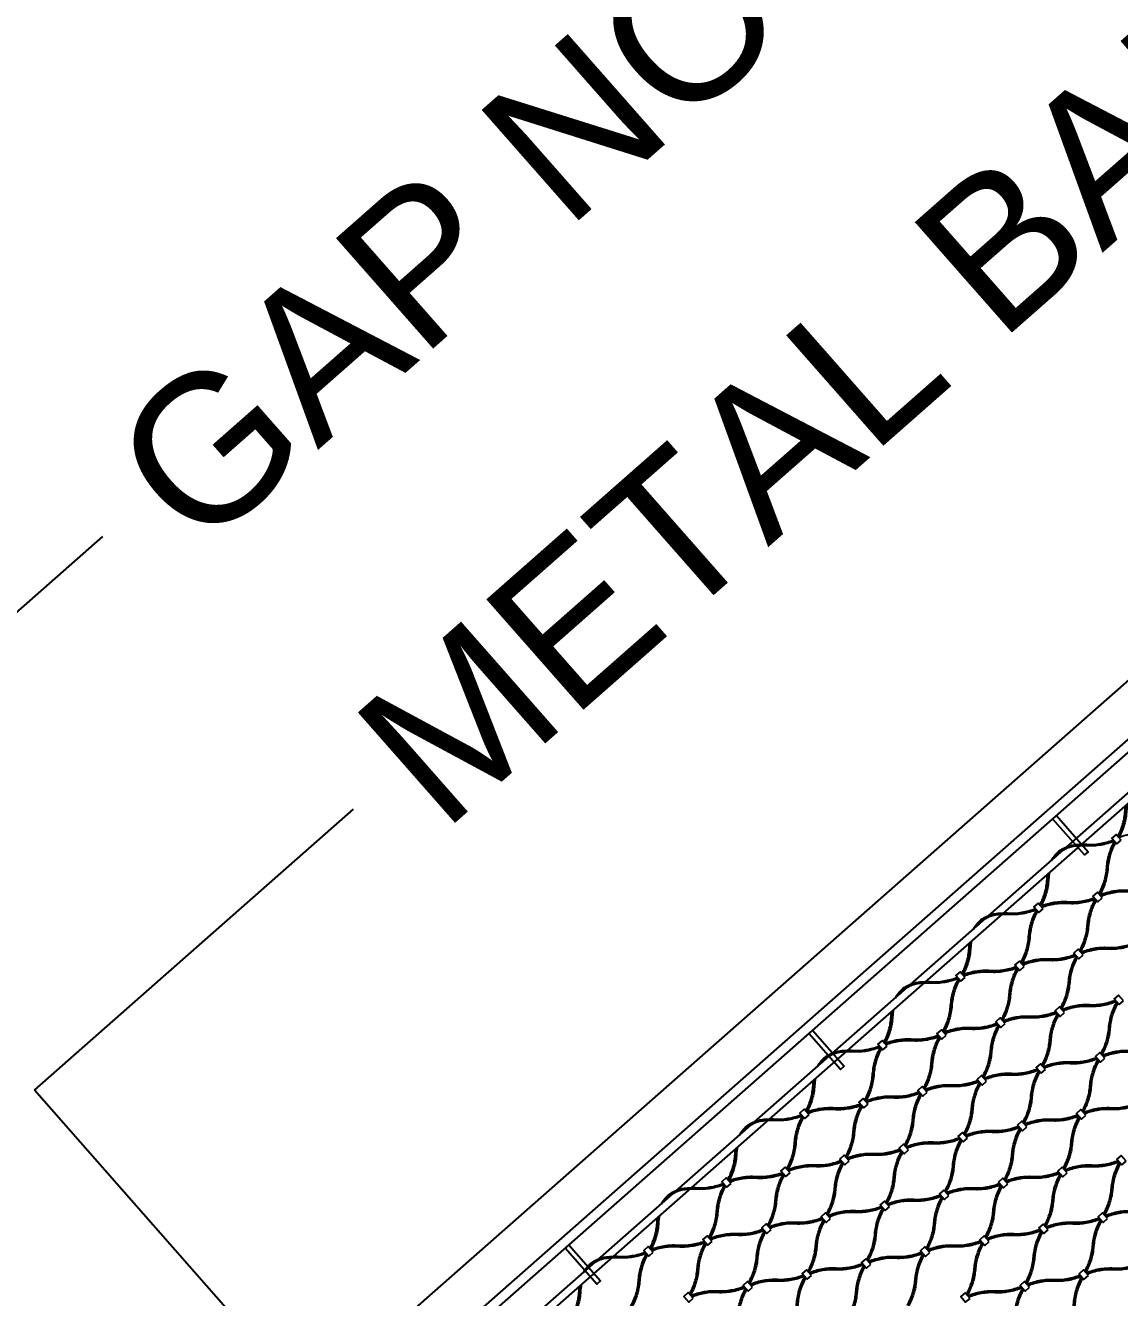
# Model space of a CAD drawing. Header units: millimetres. Extents: x 832728086 to 834530684, y 817551485 to 818349469.
# Drawn here: x 834420170 to 834421286, y 817819651 to 817820948 of the extents above; entities that cross this region are included whole.
import ezdxf

# ---------------------------------------------------------------- set-up
doc = ezdxf.new("R2010")
doc.units = ezdxf.units.MM
doc.header["$LTSCALE"] = 100
doc.layers.add('056-Railing-l', color=6, linetype='Continuous', lineweight=25)
doc.layers.add('DLN0401_', color=7, linetype='Continuous')
doc.layers.add('mesh- l', color=8, linetype='Continuous')
doc.styles.get("Standard").update_dxf_attribs({"font": 'swiss.ttf'})
doc.styles.add('Swis721tBT', font='swissl.ttf')
doc.dimstyles.new('INTDIM', dxfattribs={"dimtxt": 200, "dimasz": 125, "dimexe": 100, "dimexo": 150, "dimgap": 80, "dimtad": 1, "dimdec": 0, "dimzin": 9, "dimdsep": 46, "dimtxsty": 'Swis721tBT', "dimblk": 'OPEN30', "dimcen": -125, "dimclrd": 256, "dimclre": 256, "dimclrt": 2, "dimaunit": 1, "dimadec": 1, "dimazin": 0, "dimtfac": 0.444444, "dimtdec": 0, "dimtix": 1, "dimtmove": 2, "dimatfit": 3, "dimldrblk": 'OPEN30', "dimfxl": 0, "dimtolj": 1, "dimlwd": -1, "dimlwe": -1, "dimarcsym": 0})

# ---------------------------------------------------------------- blocks, each defined once
blk = doc.blocks.new('_Open30')
at = {"color": 0, "linetype": 'ByBlock', "lineweight": -2}
for p, q in [((-1, 0.268), (0, 0)), ((0, 0), (-1, -0.268)), ((0, 0), (-1, 0))]:
    blk.add_line(p, q, dxfattribs=at)

msp = doc.modelspace()

# ---------------------------------------------------------------- linework, layer by layer
at = {"layer": '056-Railing-l', "elevation": 0.0052}
msp.add_lwpolyline([(834421468.1417, 817820359.3514), (834420473.4859, 817819483.9798, -0.414213562), (834420466.4291, 817819484.43), (834420436.8041, 817819518.0919, -0.414213562), (834420437.2543, 817819525.1486), (834421431.9101, 817820400.5202)], format="xyb", dxfattribs=at)
msp.add_lwpolyline([(834421465.2885, 817820370.1616), (834420463.1258, 817819488.1834)], dxfattribs=at)
at = {"layer": '056-Railing-l'}
for points in [[(834420492.1342, 817819459.0009), (834421490.546, 817820337.6782)], [(834420497.4194, 817819452.9954), (834421495.8313, 817820331.6727)], [(834421221.401, 817820142.1059), (834421253.7593, 817820105.3383), (834421250.0059, 817820102.035), (834421217.6475, 817820138.8026)], [(834420972.7364, 817819923.2625), (834421005.0947, 817819886.4948), (834421001.3413, 817819883.1915), (834420968.9829, 817819919.9592)], [(834420724.0717, 817819704.419), (834420756.4301, 817819667.6513), (834420752.6766, 817819664.348), (834420720.3183, 817819701.1157)]]:
    msp.add_lwpolyline(points, dxfattribs=at)
at = {"layer": 'mesh- l'}
for points in [[(834421284.1146, 817820121.1719, 0.055995369), (834421289.264, 817820133.7234, 0.055053047), (834421291.5257, 817820147.1032, -0.010318275), (834421291.7303, 817820149.7188, -0.010355357), (834421292.0429, 817820152.3237)], [(834421293.8261, 817820153.8929, 0.014089534), (834421293.3347, 817820150.4491, 0.014021246), (834421293.0377, 817820146.9831, -0.05610981), (834421290.6474, 817820133.0216, -0.057083833), (834421285.1888, 817820119.9545)], [(834421285.1888, 817820119.9545, -0.057086019), (834421298.8384, 817820123.7261, -0.056113129), (834421312.9893, 817820124.3412, 0.055056297), (834421326.5469, 817820124.9018, 0.055997549), (834421339.6461, 817820128.4315)], [(834421216.5178, 817820096.5128, -0.058601394), (834421220.3248, 817820102.1607, -0.059171347), (834421225.3429, 817820106.765, -0.029308359), (834421228.2393, 817820108.6036, -0.028492276), (834421231.3287, 817820110.0961, -0.028853875), (834421234.6736, 817820111.262, -0.027496005), (834421238.1289, 817820112.0445, -0.028016095), (834421245.2885, 817820112.8477, -0.028019832), (834421252.4931, 817820112.8454, 0.055028876), (834421266.2549, 817820113.5837, 0.055015231), (834421279.5245, 817820117.3056)], [(834421280.5986, 817820116.0882, -0.056069312), (834421266.771, 817820112.1154, -0.056083437), (834421252.4063, 817820111.3145, 0.027493758), (834421245.5053, 817820111.324, 0.027490159), (834421238.6449, 817820110.5763, 0.043560812), (834421233.4501, 817820109.2465, 0.04700524), (834421228.5826, 817820107.0047, 0.046594238), (834421224.3608, 817820103.9992, 0.047341818), (834421220.7747, 817820100.2592)], [(834421280.6847, 817820115.9905, 0.056067215), (834421275.0041, 817820102.772, 0.056080129), (834421272.4026, 817820088.6219, -0.055025636), (834421269.9391, 817820075.0619, -0.055013139), (834421264.5775, 817820062.3656)], [(834421281.7573, 817820114.7717, 0.055013139), (834421276.3958, 817820102.0754, 0.055025636), (834421273.9322, 817820088.5154, -0.056080129), (834421271.3307, 817820074.3652, -0.056067215), (834421265.6501, 817820061.1468)], [(834421204.542, 817820051.142, 0.055995369), (834421209.6913, 817820063.6935, 0.055053047), (834421211.953, 817820077.0732, -0.010318275), (834421212.1576, 817820079.6888, -0.010355357), (834421212.4703, 817820082.2937)], [(834421214.2534, 817820083.863, 0.014089534), (834421213.762, 817820080.4192, 0.014021246), (834421213.465, 817820076.9532, -0.05610981), (834421211.0748, 817820062.9917, -0.057083833), (834421205.6161, 817820049.9245)], [(834421320.12, 817820070.3955, -0.055412123), (834421307.0887, 817820066.6369, -0.055094452), (834421293.5496, 817820065.8233, 0.0561917), (834421279.4181, 817820064.943, 0.056507809), (834421265.8407, 817820060.9302)], [(834421321.1868, 817820069.1833, -0.056433814), (834421307.6225, 817820065.1827, -0.056086327), (834421293.5067, 817820064.3064, 0.055201738), (834421279.9519, 817820063.489, 0.055489585), (834421266.9073, 817820059.7183)], [(834421205.6161, 817820049.9245, -0.057086019), (834421219.2657, 817820053.6962, -0.056113129), (834421233.4166, 817820054.3113, 0.055056297), (834421246.9742, 817820054.8719, 0.055997549), (834421260.0734, 817820058.4016)], [(834421206.6887, 817820048.7058, -0.055997549), (834421219.7879, 817820052.2355, -0.055056297), (834421233.3455, 817820052.7961, 0.056113129), (834421247.4964, 817820053.4112, 0.057086019), (834421261.146, 817820057.1828)], [(834421245.0514, 817820004.3296, 0.055412123), (834421250.4353, 817820016.7777, 0.055094452), (834421252.9626, 817820030.1037, -0.0561917), (834421255.6313, 817820044.0088, -0.056507809), (834421261.3366, 817820056.9662)], [(834421246.1183, 817820003.1174, 0.056433814), (834421251.8099, 817820016.0634, 0.056086327), (834421254.4726, 817820029.9535, -0.055201738), (834421257.0057, 817820043.2946, -0.055489585), (834421262.4032, 817820055.7543)], [(834421136.9451, 817820026.4829, -0.058601394), (834421140.7522, 817820032.1308, -0.059171347), (834421145.7702, 817820036.7351, -0.029308359), (834421148.6666, 817820038.5737, -0.028492276), (834421151.756, 817820040.0662, -0.028853875), (834421155.1009, 817820041.2321, -0.027496005), (834421158.5562, 817820042.0146, -0.028016095), (834421165.7159, 817820042.8178, -0.028019832), (834421172.9204, 817820042.8154, 0.055028876), (834421186.6822, 817820043.5537, 0.055015231), (834421199.9518, 817820047.2757)], [(834421201.0259, 817820046.0583, -0.056069312), (834421187.1983, 817820042.0855, -0.056083437), (834421172.8336, 817820041.2846, 0.027493758), (834421165.9326, 817820041.2941, 0.027490159), (834421159.0722, 817820040.5463, 0.043560812), (834421153.8774, 817820039.2166, 0.04700524), (834421149.0099, 817820036.9748, 0.046594238), (834421144.7882, 817820033.9693, 0.047341818), (834421141.202, 817820030.2293)], [(834421201.112, 817820045.9606, 0.056067215), (834421195.4315, 817820032.7421, 0.056080129), (834421192.8299, 817820018.592, -0.055025636), (834421190.3664, 817820005.032, -0.055013139), (834421185.0048, 817819992.3357)], [(834421202.1846, 817820044.7418, 0.055013139), (834421196.8231, 817820032.0455, 0.055025636), (834421194.3595, 817820018.4855, -0.056080129), (834421191.758, 817820004.3353, -0.056067215), (834421186.0775, 817819991.1169)], [(834421124.9693, 817819981.1121, 0.055995369), (834421130.1187, 817819993.6636, 0.055053047), (834421132.3803, 817820007.0433, -0.010318275), (834421132.585, 817820009.6589, -0.010355357), (834421132.8976, 817820012.2638)], [(834421134.6807, 817820013.8331, 0.014089534), (834421134.1894, 817820010.3893, 0.014021246), (834421133.8923, 817820006.9232, -0.05610981), (834421131.5021, 817819992.9618, -0.057083833), (834421126.0434, 817819979.8946)], [(834421246.349, 817820002.8551, -0.056433814), (834421259.9133, 817820006.8557, -0.056086327), (834421274.0292, 817820007.732, 0.055201738), (834421287.584, 817820008.5495, 0.055489585), (834421300.6285, 817820012.3202)], [(834421240.5473, 817820000.3656, -0.055412123), (834421227.516, 817819996.607, -0.055094452), (834421213.9769, 817819995.7933, 0.0561917), (834421199.8454, 817819994.9131, 0.056507809), (834421186.2681, 817819990.9003)], [(834421241.6141, 817819999.1534, -0.056433814), (834421228.0499, 817819995.1528, -0.056086327), (834421213.934, 817819994.2765, 0.055201738), (834421200.3792, 817819993.459, 0.055489585), (834421187.3347, 817819989.6883)], [(834421241.8449, 817819998.8912, 0.056433814), (834421236.1533, 817819985.9451, 0.056086327), (834421233.4906, 817819972.055, -0.055201738), (834421230.9575, 817819958.7139, -0.055489585), (834421225.5599, 817819946.2542)], [(834421247.4159, 817820001.6429, -0.055412123), (834421260.4472, 817820005.4016, -0.055094452), (834421273.9863, 817820006.2152, 0.0561917), (834421288.1178, 817820007.0955, 0.056507809), (834421301.6951, 817820011.1083)], [(834421126.0434, 817819979.8946, -0.057086019), (834421139.693, 817819983.6663, -0.056113129), (834421153.8439, 817819984.2813, 0.055056297), (834421167.4016, 817819984.842, 0.055997549), (834421180.5007, 817819988.3717)], [(834421127.1161, 817819978.6758, -0.055997549), (834421140.2152, 817819982.2055, -0.055056297), (834421153.7729, 817819982.7662, 0.056113129), (834421167.9237, 817819983.3812, 0.057086019), (834421181.5733, 817819987.1529)], [(834421165.4787, 817819934.2997, 0.055412123), (834421170.8627, 817819946.7478, 0.055094452), (834421173.3899, 817819960.0738, -0.0561917), (834421176.0586, 817819973.9789, -0.056507809), (834421181.764, 817819986.9363)], [(834421166.5456, 817819933.0874, 0.056433814), (834421172.2372, 817819946.0335, 0.056086327), (834421174.8999, 817819959.9236, -0.055201738), (834421177.433, 817819973.2647, -0.055489585), (834421182.8306, 817819985.7244)], [(834421242.9118, 817819997.679, 0.055412123), (834421237.5278, 817819985.2308, 0.055094452), (834421235.0006, 817819971.9049, -0.0561917), (834421232.3319, 817819957.9997, -0.056507809), (834421226.6265, 817819945.0423)], [(834421057.3724, 817819956.453, -0.058601394), (834421061.1795, 817819962.1009, -0.059171347), (834421066.1976, 817819966.7051, -0.029308359), (834421069.094, 817819968.5438, -0.028492276), (834421072.1834, 817819970.0363, -0.028853875), (834421075.5282, 817819971.2021, -0.027496005), (834421078.9835, 817819971.9847, -0.028016095), (834421086.1432, 817819972.7879, -0.028019832), (834421093.3478, 817819972.7855, 0.055028876), (834421107.1096, 817819973.5238, 0.055015231), (834421120.3791, 817819977.2458)], [(834421121.4532, 817819976.0284, -0.056069312), (834421107.6256, 817819972.0556, -0.056083437), (834421093.2609, 817819971.2547, 0.027493758), (834421086.3599, 817819971.2642, 0.027490159), (834421079.4995, 817819970.5164, 0.043560812), (834421074.3048, 817819969.1867, 0.04700524), (834421069.4373, 817819966.9449, 0.046594238), (834421065.2155, 817819963.9394, 0.047341818), (834421061.6293, 817819960.1994)], [(834421121.5393, 817819975.9307, 0.056067215), (834421115.8588, 817819962.7122, 0.056080129), (834421113.2573, 817819948.562, -0.055025636), (834421110.7937, 817819935.0021, -0.055013139), (834421105.4322, 817819922.3057)], [(834421122.6119, 817819974.7119, 0.055013139), (834421117.2504, 817819962.0156, 0.055025636), (834421114.7868, 817819948.4556, -0.056080129), (834421112.1853, 817819934.3054, -0.056067215), (834421106.5048, 817819921.0869)], [(834421281.6678, 817819953.6417, -0.055412123), (834421268.6365, 817819949.8831, -0.055094452), (834421255.0974, 817819949.0695, 0.0561917), (834421240.9659, 817819948.1892, 0.056507809), (834421227.3886, 817819944.1764)], [(834421282.7347, 817819952.4295, -0.056433814), (834421269.1704, 817819948.4289, -0.056086327), (834421255.0545, 817819947.5526, 0.055201738), (834421241.4997, 817819946.7352, 0.055489585), (834421228.4552, 817819942.9645)], [(834421282.9654, 817819952.1673, 0.056433814), (834421277.2738, 817819939.2212, 0.056086327), (834421274.6111, 817819925.3311, -0.055201738), (834421272.078, 817819911.99, -0.055489585), (834421266.6805, 817819899.5303)], [(834421284.0323, 817819950.9551, 0.055412123), (834421278.6484, 817819938.5069, 0.055094452), (834421276.1211, 817819925.181, -0.0561917), (834421273.4524, 817819911.2758, -0.056507809), (834421267.7471, 817819898.3184)], [(834421045.3966, 817819911.0822, 0.055995369), (834421050.546, 817819923.6336, 0.055053047), (834421052.8076, 817819937.0134, -0.010318275), (834421053.0123, 817819939.629, -0.010355357), (834421053.3249, 817819942.2339)], [(834421055.108, 817819943.8032, 0.014089534), (834421054.6167, 817819940.3593, 0.014021246), (834421054.3196, 817819936.8933, -0.05610981), (834421051.9294, 817819922.9319, -0.057083833), (834421046.4708, 817819909.8647)], [(834421166.7763, 817819932.8252, -0.056433814), (834421180.3406, 817819936.8258, -0.056086327), (834421194.4565, 817819937.7021, 0.055201738), (834421208.0113, 817819938.5196, 0.055489585), (834421221.0558, 817819942.2903)], [(834421167.8432, 817819931.613, -0.055412123), (834421180.8745, 817819935.3717, -0.055094452), (834421194.4136, 817819936.1853, 0.0561917), (834421208.5451, 817819937.0655, 0.056507809), (834421222.1224, 817819941.0783)], [(834421206.5993, 817819887.5758, 0.055412123), (834421211.9832, 817819900.0239, 0.055094452), (834421214.5105, 817819913.3499, -0.0561917), (834421217.1791, 817819927.255, -0.056507809), (834421222.8845, 817819940.2124)], [(834421207.6661, 817819886.3636, 0.056433814), (834421213.3577, 817819899.3096, 0.056086327), (834421216.0204, 817819913.1997, -0.055201738), (834421218.5535, 817819926.5408, -0.055489585), (834421223.9511, 817819939.0005)], [(834421160.9746, 817819930.3357, -0.055412123), (834421147.9433, 817819926.5771, -0.055094452), (834421134.4042, 817819925.7634, 0.0561917), (834421120.2727, 817819924.8832, 0.056507809), (834421106.6954, 817819920.8704)], [(834421162.0415, 817819929.1235, -0.056433814), (834421148.4772, 817819925.1229, -0.056086327), (834421134.3613, 817819924.2466, 0.055201738), (834421120.8065, 817819923.4291, 0.055489585), (834421107.762, 817819919.6584)], [(834421162.2722, 817819928.8613, 0.056433814), (834421156.5806, 817819915.9152, 0.056086327), (834421153.9179, 817819902.0251, -0.055201738), (834421151.3848, 817819888.684, -0.055489585), (834421145.9873, 817819876.2243)], [(834421163.3391, 817819927.649, 0.055412123), (834421157.9552, 817819915.2009, 0.055094452), (834421155.4279, 817819901.8749, -0.0561917), (834421152.7592, 817819887.9698, -0.056507809), (834421147.0539, 817819875.0124)], [(834421046.4708, 817819909.8647, -0.057086019), (834421060.1204, 817819913.6364, -0.056113129), (834421074.2713, 817819914.2514, 0.055056297), (834421087.8289, 817819914.8121, 0.055997549), (834421100.928, 817819918.3418)], [(834421047.5434, 817819908.6459, -0.055997549), (834421060.6425, 817819912.1756, -0.055056297), (834421074.2002, 817819912.7363, 0.056113129), (834421088.3511, 817819913.3513, 0.057086019), (834421102.0007, 817819917.123)], [(834421085.9061, 817819864.2698, 0.055412123), (834421091.29, 817819876.7179, 0.055094452), (834421093.8173, 817819890.0439, -0.0561917), (834421096.4859, 817819903.949, -0.056507809), (834421102.1913, 817819916.9064)], [(834421086.9729, 817819863.0575, 0.056433814), (834421092.6645, 817819876.0036, 0.056086327), (834421095.3272, 817819889.8937, -0.055201738), (834421097.8603, 817819903.2348, -0.055489585), (834421103.2579, 817819915.6945)], [(834420977.7998, 817819886.423, -0.058601394), (834420981.6068, 817819892.071, -0.059171347), (834420986.6249, 817819896.6752, -0.029308359), (834420989.5213, 817819898.5139, -0.028492276), (834420992.6107, 817819900.0064, -0.028853875), (834420995.9556, 817819901.1722, -0.027496005), (834420999.4108, 817819901.9547, -0.028016095), (834421006.5705, 817819902.758, -0.028019832), (834421013.7751, 817819902.7556, 0.055028876), (834421027.5369, 817819903.4939, 0.055015231), (834421040.8064, 817819907.2159)], [(834421041.8806, 817819905.9984, -0.056069312), (834421028.0529, 817819902.0257, -0.056083437), (834421013.6883, 817819901.2247, 0.027493758), (834421006.7873, 817819901.2342, 0.027490159), (834420999.9269, 817819900.4865, 0.043560812), (834420994.7321, 817819899.1568, 0.04700524), (834420989.8646, 817819896.915, 0.046594238), (834420985.6428, 817819893.9095, 0.047341818), (834420982.0567, 817819890.1694)], [(834421041.9666, 817819905.9008, 0.056067215), (834421036.2861, 817819892.6823, 0.056080129), (834421033.6846, 817819878.5321, -0.055025636), (834421031.221, 817819864.9721, -0.055013139), (834421025.8595, 817819852.2758)], [(834421043.0393, 817819904.682, 0.055013139), (834421037.6777, 817819891.9856, 0.055025636), (834421035.2142, 817819878.4257, -0.056080129), (834421032.6126, 817819864.2755, -0.056067215), (834421026.9321, 817819851.057)], [(834421207.8969, 817819886.1013, -0.056433814), (834421221.4612, 817819890.1019, -0.056086327), (834421235.577, 817819890.9782, 0.055201738), (834421249.1318, 817819891.7957, 0.055489585), (834421262.1763, 817819895.5664)], [(834421322.7883, 817819906.9179, -0.055412123), (834421309.757, 817819903.1592, -0.055094452), (834421296.2179, 817819902.3456, 0.0561917), (834421282.0864, 817819901.4653, 0.056507809), (834421268.5091, 817819897.4525)], [(834421323.8552, 817819905.7056, -0.056433814), (834421310.2909, 817819901.705, -0.056086327), (834421296.175, 817819900.8287, 0.055201738), (834421282.6202, 817819900.0113, 0.055489585), (834421269.5757, 817819896.2406)], [(834421202.0951, 817819883.6118, -0.055412123), (834421189.0638, 817819879.8532, -0.055094452), (834421175.5247, 817819879.0395, 0.0561917), (834421161.3932, 817819878.1593, 0.056507809), (834421147.8159, 817819874.1465)], [(834421203.162, 817819882.3996, -0.056433814), (834421189.5977, 817819878.399, -0.056086327), (834421175.4818, 817819877.5227, 0.055201738), (834421161.927, 817819876.7052, 0.055489585), (834421148.8825, 817819872.9345)], [(834421203.3928, 817819882.1374, 0.056433814), (834421197.7012, 817819869.1913, 0.056086327), (834421195.0384, 817819855.3012, -0.055201738), (834421192.5053, 817819841.9601, -0.055489585), (834421187.1078, 817819829.5004)], [(834421208.9637, 817819884.8891, -0.055412123), (834421221.995, 817819888.6478, -0.055094452), (834421235.5341, 817819889.4614, 0.0561917), (834421249.6656, 817819890.3417, 0.056507809), (834421263.2429, 817819894.3545)], [(834421247.7198, 817819840.8519, 0.055412123), (834421253.1037, 817819853.3, 0.055094452), (834421255.631, 817819866.626, -0.0561917), (834421258.2996, 817819880.5311, -0.056507809), (834421264.005, 817819893.4886)], [(834421248.7866, 817819839.6397, 0.056433814), (834421254.4782, 817819852.5857, 0.056086327), (834421257.141, 817819866.4758, -0.055201738), (834421259.6741, 817819879.8169, -0.055489585), (834421265.0716, 817819892.2766)], [(834420965.8239, 817819841.0522, 0.055995369), (834420970.9733, 817819853.6037, 0.055053047), (834420973.2349, 817819866.9835, -0.010318275), (834420973.4396, 817819869.5991, -0.010355357), (834420973.7522, 817819872.204)], [(834420975.5354, 817819873.7733, 0.014089534), (834420975.044, 817819870.3294, 0.014021246), (834420974.747, 817819866.8634, -0.05610981), (834420972.3567, 817819852.9019, -0.057083833), (834420966.8981, 817819839.8348)], [(834421087.2037, 817819862.7953, -0.056433814), (834421100.768, 817819866.7959, -0.056086327), (834421114.8838, 817819867.6722, 0.055201738), (834421128.4386, 817819868.4897, 0.055489585), (834421141.4831, 817819872.2604)], [(834421088.2705, 817819861.5831, -0.055412123), (834421101.3018, 817819865.3417, -0.055094452), (834421114.8409, 817819866.1554, 0.0561917), (834421128.9724, 817819867.0356, 0.056507809), (834421142.5497, 817819871.0484)], [(834421127.0266, 817819817.5459, 0.055412123), (834421132.4105, 817819829.994, 0.055094452), (834421134.9378, 817819843.32, -0.0561917), (834421137.6064, 817819857.2251, -0.056507809), (834421143.3118, 817819870.1825)], [(834421128.0934, 817819816.3336, 0.056433814), (834421133.785, 817819829.2797, 0.056086327), (834421136.4478, 817819843.1698, -0.055201738), (834421138.9809, 817819856.5109, -0.055489585), (834421144.3784, 817819868.9706)], [(834421204.4596, 817819880.9252, 0.055412123), (834421199.0757, 817819868.477, 0.055094452), (834421196.5484, 817819855.151, -0.0561917), (834421193.8798, 817819841.2459, -0.056507809), (834421188.1744, 817819828.2885)], [(834421081.4019, 817819860.3058, -0.055412123), (834421068.3706, 817819856.5471, -0.055094452), (834421054.8315, 817819855.7335, 0.0561917), (834421040.7, 817819854.8533, 0.056507809), (834421027.1227, 817819850.8405)], [(834421082.4688, 817819859.0936, -0.056433814), (834421068.9045, 817819855.093, -0.056086327), (834421054.7886, 817819854.2167, 0.055201738), (834421041.2338, 817819853.3992, 0.055489585), (834421028.1893, 817819849.6285)], [(834421082.6996, 817819858.8314, 0.056433814), (834421077.008, 817819845.8853, 0.056086327), (834421074.3452, 817819831.9952, -0.055201738), (834421071.8121, 817819818.6541, -0.055489585), (834421066.4146, 817819806.1944)], [(834421083.7664, 817819857.6191, 0.055412123), (834421078.3825, 817819845.171, 0.055094452), (834421075.8552, 817819831.845, -0.0561917), (834421073.1866, 817819817.9399, -0.056507809), (834421067.4812, 817819804.9825)], [(834420966.8981, 817819839.8348, -0.057086019), (834420980.5477, 817819843.6065, -0.056113129), (834420994.6986, 817819844.2215, 0.055056297), (834421008.2562, 817819844.7822, 0.055997549), (834421021.3554, 817819848.3119)], [(834420967.9707, 817819838.616, -0.055997549), (834420981.0699, 817819842.1457, -0.055056297), (834420994.6275, 817819842.7064, 0.056113129), (834421008.7784, 817819843.3214, 0.057086019), (834421022.428, 817819847.0931)], [(834421006.3334, 817819794.2398, 0.055412123), (834421011.7173, 817819806.688, 0.055094452), (834421014.2446, 817819820.0139, -0.0561917), (834421016.9132, 817819833.9191, -0.056507809), (834421022.6186, 817819846.8765)], [(834421007.4002, 817819793.0276, 0.056433814), (834421013.0918, 817819805.9737, 0.056086327), (834421015.7546, 817819819.8638, -0.055201738), (834421018.2877, 817819833.2049, -0.055489585), (834421023.6852, 817819845.6646)], [(834421249.0174, 817819839.3774, -0.056433814), (834421262.5817, 817819843.378, -0.056086327), (834421276.6975, 817819844.2543, 0.055201738), (834421290.2523, 817819845.0718, 0.055489585), (834421303.2969, 817819848.8425)], [(834421250.0842, 817819838.1652, -0.055412123), (834421263.1156, 817819841.9239, -0.055094452), (834421276.6546, 817819842.7375, 0.0561917), (834421290.7861, 817819843.6178, 0.056507809), (834421304.3635, 817819847.6306)], [(834420898.2271, 817819816.3931, -0.058601394), (834420902.0341, 817819822.0411, -0.059171347), (834420907.0522, 817819826.6453, -0.029308359), (834420909.9486, 817819828.4839, -0.028492276), (834420913.038, 817819829.9765, -0.028853875), (834420916.3829, 817819831.1423, -0.027496005), (834420919.8382, 817819831.9248, -0.028016095), (834420926.9978, 817819832.728, -0.028019832), (834420934.2024, 817819832.7257, 0.055028876), (834420947.9642, 817819833.464, 0.055015231), (834420961.2337, 817819837.186)], [(834420962.3079, 817819835.9685, -0.056069312), (834420948.4803, 817819831.9958, -0.056083437), (834420934.1156, 817819831.1948, 0.027493758), (834420927.2146, 817819831.2043, 0.027490159), (834420920.3542, 817819830.4566, 0.043560812), (834420915.1594, 817819829.1268, 0.04700524), (834420910.2919, 817819826.885, 0.046594238), (834420906.0701, 817819823.8796, 0.047341818), (834420902.484, 817819820.1395)], [(834420962.394, 817819835.8708, 0.056067215), (834420956.7134, 817819822.6524, 0.056080129), (834420954.1119, 817819808.5022, -0.055025636), (834420951.6484, 817819794.9422, -0.055013139), (834420946.2868, 817819782.2459)], [(834420963.4666, 817819834.652, 0.055013139), (834420958.105, 817819821.9557, 0.055025636), (834420955.6415, 817819808.3958, -0.056080129), (834420953.04, 817819794.2456, -0.056067215), (834420947.3594, 817819781.0271)], [(834421243.2157, 817819836.8879, -0.055412123), (834421230.1843, 817819833.1293, -0.055094452), (834421216.6453, 817819832.3157, 0.0561917), (834421202.5137, 817819831.4354, 0.056507809), (834421188.9364, 817819827.4226)], [(834421244.2825, 817819835.6757, -0.056433814), (834421230.7182, 817819831.6751, -0.056086327), (834421216.6024, 817819830.7988, 0.055201738), (834421203.0475, 817819829.9813, 0.055489585), (834421190.003, 817819826.2107)], [(834421244.5133, 817819835.4135, 0.056433814), (834421238.8217, 817819822.4674, 0.056086327), (834421236.1589, 817819808.5773, -0.055201738), (834421233.6258, 817819795.2362, -0.055489585), (834421228.2283, 817819782.7765)], [(834421245.5801, 817819834.2013, 0.055412123), (834421240.1962, 817819821.7531, 0.055094452), (834421237.6689, 817819808.4272, -0.0561917), (834421235.0003, 817819794.522, -0.056507809), (834421229.2949, 817819781.5646)], [(834421128.3242, 817819816.0714, -0.056433814), (834421141.8885, 817819820.072, -0.056086327), (834421156.0043, 817819820.9483, 0.055201738), (834421169.5592, 817819821.7658, 0.055489585), (834421182.6037, 817819825.5365)], [(834421129.391, 817819814.8592, -0.055412123), (834421142.4224, 817819818.6179, -0.055094452), (834421155.9614, 817819819.4315, 0.0561917), (834421170.093, 817819820.3117, 0.056507809), (834421183.6703, 817819824.3245)], [(834421168.1471, 817819770.822, 0.055412123), (834421173.531, 817819783.2701, 0.055094452), (834421176.0583, 817819796.5961, -0.0561917), (834421178.7269, 817819810.5012, -0.056507809), (834421184.4323, 817819823.4586)], [(834421169.2139, 817819769.6098, 0.056433814), (834421174.9055, 817819782.5558, 0.056086327), (834421177.5683, 817819796.4459, -0.055201738), (834421180.1014, 817819809.787, -0.055489585), (834421185.4989, 817819822.2467)], [(834421122.5225, 817819813.5819, -0.055412123), (834421109.4911, 817819809.8232, -0.055094452), (834421095.9521, 817819809.0096, 0.0561917), (834421081.8205, 817819808.1294, 0.056507809), (834421068.2432, 817819804.1166)], [(834421123.5893, 817819812.3697, -0.056433814), (834421110.025, 817819808.3691, -0.056086327), (834421095.9092, 817819807.4928, 0.055201738), (834421082.3543, 817819806.6753, 0.055489585), (834421069.3098, 817819802.9046)], [(834421123.8201, 817819812.1075, 0.056433814), (834421118.1285, 817819799.1614, 0.056086327), (834421115.4657, 817819785.2713, -0.055201738), (834421112.9326, 817819771.9302, -0.055489585), (834421107.5351, 817819759.4705)], [(834421124.8869, 817819810.8952, 0.055412123), (834421119.503, 817819798.4471, 0.055094452), (834421116.9757, 817819785.1211, -0.0561917), (834421114.3071, 817819771.216, -0.056507809), (834421108.6017, 817819758.2586)], [(834420886.2513, 817819771.0223, 0.055995369), (834420891.4006, 817819783.5738, 0.055053047), (834420893.6623, 817819796.9536, -0.010318275), (834420893.8669, 817819799.5692, -0.010355357), (834420894.1796, 817819802.1741)], [(834420895.9627, 817819803.7434, 0.014089534), (834420895.4713, 817819800.2995, 0.014021246), (834420895.1743, 817819796.8335, -0.05610981), (834420892.7841, 817819782.872, -0.057083833), (834420887.3254, 817819769.8049)], [(834421007.631, 817819792.7654, -0.056433814), (834421021.1953, 817819796.766, -0.056086327), (834421035.3111, 817819797.6423, 0.055201738), (834421048.866, 817819798.4598, 0.055489585), (834421061.9105, 817819802.2304)], [(834421008.6978, 817819791.5532, -0.055412123), (834421021.7292, 817819795.3118, -0.055094452), (834421035.2682, 817819796.1255, 0.0561917), (834421049.3998, 817819797.0057, 0.056507809), (834421062.9771, 817819801.0185)], [(834421047.4539, 817819747.5159, 0.055412123), (834421052.8378, 817819759.9641, 0.055094452), (834421055.3651, 817819773.2901, -0.0561917), (834421058.0337, 817819787.1952, -0.056507809), (834421063.7391, 817819800.1526)], [(834421048.5207, 817819746.3037, 0.056433814), (834421054.2123, 817819759.2498, 0.056086327), (834421056.8751, 817819773.1399, -0.055201738), (834421059.4082, 817819786.481, -0.055489585), (834421064.8057, 817819798.9407)], [(834420887.3254, 817819769.8049, -0.057086019), (834420900.975, 817819773.5765, -0.056113129), (834420915.1259, 817819774.1916, 0.055056297), (834420928.6835, 817819774.7522, 0.055997549), (834420941.7827, 817819778.2819)], [(834421001.8293, 817819790.2759, -0.055412123), (834420988.7979, 817819786.5172, -0.055094452), (834420975.2589, 817819785.7036, 0.0561917), (834420961.1274, 817819784.8233, 0.056507809), (834420947.55, 817819780.8105)], [(834421002.8961, 817819789.0637, -0.056433814), (834420989.3318, 817819785.0631, -0.056086327), (834420975.216, 817819784.1868, 0.055201738), (834420961.6612, 817819783.3693, 0.055489585), (834420948.6166, 817819779.5986)], [(834421003.1269, 817819788.8014, 0.056433814), (834420997.4353, 817819775.8554, 0.056086327), (834420994.7725, 817819761.9653, -0.055201738), (834420992.2394, 817819748.6242, -0.055489585), (834420986.8419, 817819736.1645)], [(834421004.1937, 817819787.5892, 0.055412123), (834420998.8098, 817819775.1411, 0.055094452), (834420996.2825, 817819761.8151, -0.0561917), (834420993.6139, 817819747.91, -0.056507809), (834420987.9085, 817819734.9525)], [(834421169.4447, 817819769.3475, -0.056433814), (834421183.009, 817819773.3481, -0.056086327), (834421197.1249, 817819774.2244, 0.055201738), (834421210.6797, 817819775.0419, 0.055489585), (834421223.7242, 817819778.8126)], [(834421284.3362, 817819790.164, -0.055412123), (834421271.3049, 817819786.4054, -0.055094452), (834421257.7658, 817819785.5918, 0.0561917), (834421243.6343, 817819784.7115, 0.056507809), (834421230.057, 817819780.6987)], [(834421285.403, 817819788.9518, -0.056433814), (834421271.8387, 817819784.9512, -0.056086327), (834421257.7229, 817819784.0749, 0.055201738), (834421244.1681, 817819783.2575, 0.055489585), (834421231.1236, 817819779.4868)], [(834421285.6338, 817819788.6896, 0.056433814), (834421279.9422, 817819775.7436, 0.056086327), (834421277.2795, 817819761.8534, -0.055201738), (834421274.7464, 817819748.5124, -0.055489585), (834421269.3488, 817819736.0527)], [(834421286.7006, 817819787.4774, 0.055412123), (834421281.3167, 817819775.0292, 0.055094452), (834421278.7894, 817819761.7033, -0.0561917), (834421276.1208, 817819747.7981, -0.056507809), (834421270.4154, 817819734.8407)], [(834420818.6544, 817819746.3632, -0.058601394), (834420822.4615, 817819752.0111, -0.059171347), (834420827.4795, 817819756.6154, -0.029308359), (834420830.3759, 817819758.454, -0.028492276), (834420833.4653, 817819759.9465, -0.028853875), (834420836.8102, 817819761.1124, -0.027496005), (834420840.2655, 817819761.8949, -0.028016095), (834420847.4252, 817819762.6981, -0.028019832), (834420854.6297, 817819762.6958, 0.055028876), (834420868.3915, 817819763.4341, 0.055015231), (834420881.6611, 817819767.1561)], [(834420882.7352, 817819765.9386, -0.056069312), (834420868.9076, 817819761.9658, -0.056083437), (834420854.5429, 817819761.1649, 0.027493758), (834420847.6419, 817819761.1744, 0.027490159), (834420840.7815, 817819760.4267, 0.043560812), (834420835.5867, 817819759.0969, 0.04700524), (834420830.7192, 817819756.8551, 0.046594238), (834420826.4975, 817819753.8497, 0.047341818), (834420822.9113, 817819750.1096)], [(834420882.8213, 817819765.8409, 0.056067215), (834420877.1408, 817819752.6225, 0.056080129), (834420874.5392, 817819738.4723, -0.055025636), (834420872.0757, 817819724.9123, -0.055013139), (834420866.7141, 817819712.216)], [(834420888.398, 817819768.5861, -0.055997549), (834420901.4972, 817819772.1158, -0.055056297), (834420915.0548, 817819772.6764, 0.056113129), (834420929.2057, 817819773.2915, 0.057086019), (834420942.8553, 817819777.0632)], [(834420926.7607, 817819724.2099, 0.055412123), (834420932.1446, 817819736.6581, 0.055094452), (834420934.6719, 817819749.984, -0.0561917), (834420937.3405, 817819763.8892, -0.056507809), (834420943.0459, 817819776.8466)], [(834420927.8275, 817819722.9977, 0.056433814), (834420933.5191, 817819735.9437, 0.056086327), (834420936.1819, 817819749.8339, -0.055201738), (834420938.715, 817819763.1749, -0.055489585), (834420944.1125, 817819775.6346)], [(834421163.643, 817819766.858, -0.055412123), (834421150.6117, 817819763.0994, -0.055094452), (834421137.0726, 817819762.2857, 0.0561917), (834421122.9411, 817819761.4055, 0.056507809), (834421109.3638, 817819757.3927)], [(834421164.7098, 817819765.6458, -0.056433814), (834421151.1455, 817819761.6452, -0.056086327), (834421137.0297, 817819760.7689, 0.055201738), (834421123.4749, 817819759.9514, 0.055489585), (834421110.4304, 817819756.1807)], [(834421164.9406, 817819765.3836, 0.056433814), (834421159.249, 817819752.4375, 0.056086327), (834421156.5863, 817819738.5474, -0.055201738), (834421154.0532, 817819725.2063, -0.055489585), (834421148.6556, 817819712.7466)], [(834421170.5116, 817819768.1353, -0.055412123), (834421183.5429, 817819771.894, -0.055094452), (834421197.082, 817819772.7076, 0.0561917), (834421211.2135, 817819773.5878, 0.056507809), (834421224.7908, 817819777.6006)], [(834421209.2676, 817819724.0981, 0.055412123), (834421214.6515, 817819736.5462, 0.055094452), (834421217.1788, 817819749.8722, -0.0561917), (834421219.8475, 817819763.7773, -0.056507809), (834421225.5528, 817819776.7347)], [(834421210.3345, 817819722.8859, 0.056433814), (834421216.0261, 817819735.8319, 0.056086327), (834421218.6888, 817819749.722, -0.055201738), (834421221.2219, 817819763.0631, -0.055489585), (834421226.6194, 817819775.5228)], [(834420883.8939, 817819764.6221, 0.055013139), (834420878.5324, 817819751.9258, 0.055025636), (834420876.0688, 817819738.3658, -0.056080129), (834420873.4673, 817819724.2157, -0.056067215), (834420867.7868, 817819710.9972)], [(834421048.7515, 817819746.0415, -0.056433814), (834421062.3158, 817819750.0421, -0.056086327), (834421076.4317, 817819750.9184, 0.055201738), (834421089.9865, 817819751.7359, 0.055489585), (834421103.031, 817819755.5066)], [(834421049.8184, 817819744.8293, -0.055412123), (834421062.8497, 817819748.5879, -0.055094452), (834421076.3888, 817819749.4016, 0.0561917), (834421090.5203, 817819750.2818, 0.056507809), (834421104.0976, 817819754.2946)], [(834421088.5744, 817819700.7921, 0.055412123), (834421093.9583, 817819713.2402, 0.055094452), (834421096.4856, 817819726.5662, -0.0561917), (834421099.1543, 817819740.4713, -0.056507809), (834421104.8596, 817819753.4287)], [(834421089.6413, 817819699.5798, 0.056433814), (834421095.3329, 817819712.5259, 0.056086327), (834421097.9956, 817819726.416, -0.055201738), (834421100.5287, 817819739.7571, -0.055489585), (834421105.9262, 817819752.2168)], [(834421166.0074, 817819764.1714, 0.055412123), (834421160.6235, 817819751.7232, 0.055094452), (834421158.0962, 817819738.3972, -0.0561917), (834421155.4276, 817819724.4921, -0.056507809), (834421149.7222, 817819711.5347)], [(834421042.9498, 817819743.552, -0.055412123), (834421029.9185, 817819739.7933, -0.055094452), (834421016.3794, 817819738.9797, 0.0561917), (834421002.2479, 817819738.0994, 0.056507809), (834420988.6706, 817819734.0867)], [(834421044.0166, 817819742.3398, -0.056433814), (834421030.4523, 817819738.3392, -0.056086327), (834421016.3365, 817819737.4629, 0.055201738), (834421002.7817, 817819736.6454, 0.055489585), (834420989.7372, 817819732.8747)], [(834421044.2474, 817819742.0775, 0.056433814), (834421038.5558, 817819729.1315, 0.056086327), (834421035.8931, 817819715.2414, -0.055201738), (834421033.36, 817819701.9003, -0.055489585), (834421027.9624, 817819689.4406)], [(834421045.3143, 817819740.8653, 0.055412123), (834421039.9303, 817819728.4172, 0.055094452), (834421037.403, 817819715.0912, -0.0561917), (834421034.7344, 817819701.1861, -0.056507809), (834421029.029, 817819688.2287)], [(834421325.4567, 817819743.4402, -0.055412123), (834421312.4254, 817819739.6815, -0.055094452), (834421298.8863, 817819738.8679, 0.0561917), (834421284.7548, 817819737.9876, 0.056507809), (834421271.1775, 817819733.9748)], [(834421326.5235, 817819742.2279, -0.056433814), (834421312.9593, 817819738.2274, -0.056086327), (834421298.8434, 817819737.3511, 0.055201738), (834421285.2886, 817819736.5336, 0.055489585), (834421272.2441, 817819732.7629)], [(834420806.6786, 817819700.9924, 0.055995369), (834420811.828, 817819713.5439, 0.055053047), (834420814.0896, 817819726.9237, -0.010318275), (834420814.2943, 817819729.5393, -0.010355357), (834420814.6069, 817819732.1442)], [(834420816.39, 817819733.7134, 0.014089534), (834420815.8987, 817819730.2696, 0.014021246), (834420815.6016, 817819726.8036, -0.05610981), (834420813.2114, 817819712.8421, -0.057083833), (834420807.7527, 817819699.775)], [(834420928.0583, 817819722.7355, -0.056433814), (834420941.6226, 817819726.7361, -0.056086327), (834420955.7385, 817819727.6124, 0.055201738), (834420969.2933, 817819728.4298, 0.055489585), (834420982.3378, 817819732.2005)], [(834420929.1252, 817819721.5233, -0.055412123), (834420942.1565, 817819725.2819, -0.055094452), (834420955.6956, 817819726.0955, 0.0561917), (834420969.8271, 817819726.9758, 0.056507809), (834420983.4044, 817819730.9886)], [(834420967.8812, 817819677.486, 0.055412123), (834420973.2651, 817819689.9342, 0.055094452), (834420975.7924, 817819703.2601, -0.0561917), (834420978.4611, 817819717.1653, -0.056507809), (834420984.1664, 817819730.1227)], [(834420968.9481, 817819676.2738, 0.056433814), (834420974.6397, 817819689.2199, 0.056086327), (834420977.3024, 817819703.11, -0.055201738), (834420979.8355, 817819716.4511, -0.055489585), (834420985.233, 817819728.9108)], [(834421210.5652, 817819722.6236, -0.056433814), (834421224.1295, 817819726.6242, -0.056086327), (834421238.2454, 817819727.5005, 0.055201738), (834421251.8002, 817819728.318, 0.055489585), (834421264.8447, 817819732.0887)], [(834421211.6321, 817819721.4114, -0.055412123), (834421224.6634, 817819725.1701, -0.055094452), (834421238.2025, 817819725.9837, 0.0561917), (834421252.334, 817819726.864, 0.056507809), (834421265.9113, 817819730.8768)], [(834421250.3881, 817819677.3742, 0.055412123), (834421255.7721, 817819689.8223, 0.055094452), (834421258.2993, 817819703.1483, -0.0561917), (834421260.968, 817819717.0534, -0.056507809), (834421266.6734, 817819730.0109)], [(834421251.455, 817819676.162, 0.056433814), (834421257.1466, 817819689.108, 0.056086327), (834421259.8093, 817819702.9981, -0.055201738), (834421262.3424, 817819716.3392, -0.055489585), (834421267.74, 817819728.7989)], [(834420922.2566, 817819720.246, -0.055412123), (834420909.2253, 817819716.4873, -0.055094452), (834420895.6862, 817819715.6737, 0.0561917), (834420881.5547, 817819714.7934, 0.056507809), (834420867.9774, 817819710.7806)], [(834420923.3234, 817819719.0337, -0.056433814), (834420909.7591, 817819715.0332, -0.056086327), (834420895.6433, 817819714.1569, 0.055201738), (834420882.0885, 817819713.3394, 0.055489585), (834420869.044, 817819709.5687)], [(834420923.5542, 817819718.7715, 0.056433814), (834420917.8626, 817819705.8255, 0.056086327), (834420915.1999, 817819691.9353, -0.055201738), (834420912.6668, 817819678.5943, -0.055489585), (834420907.2692, 817819666.1346)], [(834420924.6211, 817819717.5593, 0.055412123), (834420919.2371, 817819705.1112, 0.055094452), (834420916.7099, 817819691.7852, -0.0561917), (834420914.0412, 817819677.88, -0.056507809), (834420908.3358, 817819664.9226)], [(834421204.7635, 817819720.1341, -0.055412123), (834421191.7322, 817819716.3755, -0.055094452), (834421178.1931, 817819715.5618, 0.0561917), (834421164.0616, 817819714.6816, 0.056507809), (834421150.4843, 817819710.6688)], [(834421205.8303, 817819718.9219, -0.056433814), (834421192.2661, 817819714.9213, -0.056086327), (834421178.1502, 817819714.045, 0.055201738), (834421164.5954, 817819713.2275, 0.055489585), (834421151.5509, 817819709.4569)], [(834421206.0611, 817819718.6597, 0.056433814), (834421200.3695, 817819705.7136, 0.056086327), (834421197.7068, 817819691.8235, -0.055201738), (834421195.1737, 817819678.4824, -0.055489585), (834421189.7761, 817819666.0227)], [(834421207.128, 817819717.4475, 0.055412123), (834421201.744, 817819704.9993, 0.055094452), (834421199.2168, 817819691.6734, -0.0561917), (834421196.5481, 817819677.7682, -0.056507809), (834421190.8427, 817819664.8108)], [(834420807.7527, 817819699.775, -0.057086019), (834420821.4023, 817819703.5466, -0.056113129), (834420835.5532, 817819704.1617, 0.055056297), (834420849.1109, 817819704.7223, 0.055997549), (834420862.21, 817819708.252)], [(834420808.8254, 817819698.5562, -0.055997549), (834420821.9245, 817819702.0859, -0.055056297), (834420835.4821, 817819702.6465, 0.056113129), (834420849.633, 817819703.2616, 0.057086019), (834420863.2826, 817819707.0332)], [(834420847.188, 817819654.18, 0.055412123), (834420852.5719, 817819666.6281, 0.055094452), (834420855.0992, 817819679.9541, -0.0561917), (834420857.7679, 817819693.8592, -0.056507809), (834420863.4732, 817819706.8167)], [(834420848.2549, 817819652.9678, 0.056433814), (834420853.9465, 817819665.9138, 0.056086327), (834420856.6092, 817819679.8039, -0.055201738), (834420859.1423, 817819693.145, -0.055489585), (834420864.5398, 817819705.6047)], [(834421089.872, 817819699.3176, -0.056433814), (834421103.4363, 817819703.3182, -0.056086327), (834421117.5522, 817819704.1945, 0.055201738), (834421131.107, 817819705.012, 0.055489585), (834421144.1515, 817819708.7827)], [(834421090.9389, 817819698.1054, -0.055412123), (834421103.9702, 817819701.8641, -0.055094452), (834421117.5093, 817819702.6777, 0.0561917), (834421131.6408, 817819703.5579, 0.056507809), (834421145.2181, 817819707.5707)], [(834421129.6949, 817819654.0682, 0.055412123), (834421135.0789, 817819666.5163, 0.055094452), (834421137.6061, 817819679.8423, -0.0561917), (834421140.2748, 817819693.7474, -0.056507809), (834421145.9802, 817819706.7048)], [(834421130.7618, 817819652.8559, 0.056433814), (834421136.4534, 817819665.802, 0.056086327), (834421139.1161, 817819679.6921, -0.055201738), (834421141.6492, 817819693.0332, -0.055489585), (834421147.0468, 817819705.4929)], [(834420739.0817, 817819676.3333, -0.058601394), (834420742.8888, 817819681.9812, -0.059171347), (834420747.9069, 817819686.5855, -0.029308359), (834420750.8033, 817819688.4241, -0.028492276), (834420753.8926, 817819689.9166, -0.028853875), (834420757.2375, 817819691.0825, -0.027496005), (834420760.6928, 817819691.865, -0.028016095), (834420767.8525, 817819692.6682, -0.028019832), (834420775.057, 817819692.6659, 0.055028876), (834420788.8189, 817819693.4042, 0.055015231), (834420802.0884, 817819697.1261)], [(834420803.1625, 817819695.9087, -0.056069312), (834420789.3349, 817819691.9359, -0.056083437), (834420774.9702, 817819691.135, 0.027493758), (834420768.0692, 817819691.1445, 0.027490159), (834420761.2088, 817819690.3968, 0.043560812), (834420756.014, 817819689.067, 0.04700524), (834420751.1465, 817819686.8252, 0.046594238), (834420746.9248, 817819683.8197, 0.047341818), (834420743.3386, 817819680.0797)], [(834420803.2486, 817819695.811, 0.056067215), (834420797.5681, 817819682.5925, 0.056080129), (834420794.9666, 817819668.4424, -0.055025636), (834420792.503, 817819654.8824, -0.055013139), (834420787.1415, 817819642.1861)], [(834420804.3212, 817819694.5922, 0.055013139), (834420798.9597, 817819681.8959, 0.055025636), (834420796.4961, 817819668.3359, -0.056080129), (834420793.8946, 817819654.1858, -0.056067215), (834420788.2141, 817819640.9673)], [(834421084.0703, 817819696.8281, -0.055412123), (834421071.039, 817819693.0694, -0.055094452), (834421057.4999, 817819692.2558, 0.0561917), (834421043.3684, 817819691.3756, 0.056507809), (834421029.7911, 817819687.3628)], [(834421085.1372, 817819695.6159, -0.056433814), (834421071.5729, 817819691.6153, -0.056086327), (834421057.457, 817819690.739, 0.055201738), (834421043.9022, 817819689.9215, 0.055489585), (834421030.8577, 817819686.1508)], [(834421085.3679, 817819695.3537, 0.056433814), (834421079.6763, 817819682.4076, 0.056086327), (834421077.0136, 817819668.5175, -0.055201738), (834421074.4805, 817819655.1764, -0.055489585), (834421069.0829, 817819642.7167)], [(834421086.4348, 817819694.1414, 0.055412123), (834421081.0508, 817819681.6933, 0.055094452), (834421078.5236, 817819668.3673, -0.0561917), (834421075.8549, 817819654.4622, -0.056507809), (834421070.1495, 817819641.5048)], [(834420969.1788, 817819676.0116, -0.056433814), (834420982.7431, 817819680.0122, -0.056086327), (834420996.859, 817819680.8885, 0.055201738), (834421010.4138, 817819681.706, 0.055489585), (834421023.4583, 817819685.4766)], [(834420970.2457, 817819674.7994, -0.055412123), (834420983.277, 817819678.558, -0.055094452), (834420996.8161, 817819679.3716, 0.0561917), (834421010.9476, 817819680.2519, 0.056507809), (834421024.5249, 817819684.2647)], [(834421009.0017, 817819630.7621, 0.055412123), (834421014.3857, 817819643.2103, 0.055094452), (834421016.9129, 817819656.5363, -0.0561917), (834421019.5816, 817819670.4414, -0.056507809), (834421025.287, 817819683.3988)], [(834421010.0686, 817819629.5499, 0.056433814), (834421015.7602, 817819642.496, 0.056086327), (834421018.4229, 817819656.3861, -0.055201738), (834421020.956, 817819669.7272, -0.055489585), (834421026.3536, 817819682.1869)], [(834421251.6858, 817819675.8998, -0.056433814), (834421265.25, 817819679.9003, -0.056086327), (834421279.3659, 817819680.7766, 0.055201738), (834421292.9207, 817819681.5941, 0.055489585), (834421305.9652, 817819685.3648)], [(834421252.7526, 817819674.6875, -0.055412123), (834421265.7839, 817819678.4462, -0.055094452), (834421279.323, 817819679.2598, 0.0561917), (834421293.4545, 817819680.1401, 0.056507809), (834421307.0318, 817819684.1529)], [(834420727.1059, 817819630.9625, 0.055995369), (834420732.2553, 817819643.514, 0.055053047), (834420734.5169, 817819656.8937, -0.010318275), (834420734.7216, 817819659.5093, -0.010355357), (834420735.0342, 817819662.1142)], [(834420736.8173, 817819663.6835, 0.014089534), (834420736.326, 817819660.2397, 0.014021246), (834420736.0289, 817819656.7737, -0.05610981), (834420733.6387, 817819642.8122, -0.057083833), (834420728.18, 817819629.745)], [(834420848.4856, 817819652.7056, -0.056433814), (834420862.0499, 817819656.7061, -0.056086327), (834420876.1658, 817819657.5824, 0.055201738), (834420889.7206, 817819658.3999, 0.055489585), (834420902.7651, 817819662.1706)], [(834420963.3771, 817819673.5221, -0.055412123), (834420950.3458, 817819669.7634, -0.055094452), (834420936.8067, 817819668.9498, 0.0561917), (834420922.6752, 817819668.0695, 0.056507809), (834420909.0979, 817819664.0567)], [(834420964.444, 817819672.3098, -0.056433814), (834420950.8797, 817819668.3093, -0.056086327), (834420936.7638, 817819667.433, 0.055201738), (834420923.209, 817819666.6155, 0.055489585), (834420910.1645, 817819662.8448)], [(834420964.6747, 817819672.0476, 0.056433814), (834420958.9831, 817819659.1016, 0.056086327), (834420956.3204, 817819645.2115, -0.055201738), (834420953.7873, 817819631.8704, -0.055489585), (834420948.3898, 817819619.4107)], [(834420965.7416, 817819670.8354, 0.055412123), (834420960.3576, 817819658.3873, 0.055094452), (834420957.8304, 817819645.0613, -0.0561917), (834420955.1617, 817819631.1562, -0.056507809), (834420949.4563, 817819618.1987)], [(834421130.9926, 817819652.5937, -0.056433814), (834421144.5568, 817819656.5943, -0.056086327), (834421158.6727, 817819657.4706, 0.055201738), (834421172.2275, 817819658.2881, 0.055489585), (834421185.272, 817819662.0588)], [(834421245.884, 817819673.4102, -0.055412123), (834421232.8527, 817819669.6516, -0.055094452), (834421219.3136, 817819668.838, 0.0561917), (834421205.1821, 817819667.9577, 0.056507809), (834421191.6048, 817819663.9449)], [(834421246.9509, 817819672.198, -0.056433814), (834421233.3866, 817819668.1974, -0.056086327), (834421219.2707, 817819667.3211, 0.055201738), (834421205.7159, 817819666.5037, 0.055489585), (834421192.6714, 817819662.733)], [(834421247.1816, 817819671.9358, 0.056433814), (834421241.49, 817819658.9898, 0.056086327), (834421238.8273, 817819645.0996, -0.055201738), (834421236.2942, 817819631.7586, -0.055489585), (834421230.8967, 817819619.2989)], [(834421248.2485, 817819670.7236, 0.055412123), (834421242.8646, 817819658.2754, 0.055094452), (834421240.3373, 817819644.9495, -0.0561917), (834421237.6686, 817819631.0443, -0.056507809), (834421231.9633, 817819618.0869)], [(834420849.5525, 817819651.4933, -0.055412123), (834420862.5838, 817819655.252, -0.055094452), (834420876.1229, 817819656.0656, 0.0561917), (834420890.2544, 817819656.9459, 0.056507809), (834420903.8317, 817819660.9587)], [(834420888.3085, 817819607.4561, 0.055412123), (834420893.6925, 817819619.9043, 0.055094452), (834420896.2197, 817819633.2302, -0.0561917), (834420898.8884, 817819647.1354, -0.056507809), (834420904.5938, 817819660.0928)], [(834420889.3754, 817819606.2439, 0.056433814), (834420895.067, 817819619.1899, 0.056086327), (834420897.7297, 817819633.0801, -0.055201738), (834420900.2628, 817819646.4211, -0.055489585), (834420905.6604, 817819658.8808)], [(834421132.0594, 817819651.3815, -0.055412123), (834421145.0907, 817819655.1402, -0.055094452), (834421158.6298, 817819655.9538, 0.0561917), (834421172.7613, 817819656.834, 0.056507809), (834421186.3386, 817819660.8468)], [(834421170.8155, 817819607.3443, 0.055412123), (834421176.1994, 817819619.7924, 0.055094452), (834421178.7267, 817819633.1184, -0.0561917), (834421181.3953, 817819647.0235, -0.056507809), (834421187.1007, 817819659.9809)], [(834421171.8823, 817819606.1321, 0.056433814), (834421177.5739, 817819619.0781, 0.056086327), (834421180.2366, 817819632.9682, -0.055201738), (834421182.7697, 817819646.3093, -0.055489585), (834421188.1673, 817819658.769)]]:
    msp.add_lwpolyline(points, format="xyb", dxfattribs=at)
for points in [[(834421287.6077, 817820117.206), (834421282.5435, 817820122.9602), (834421278.0394, 817820118.9963), (834421283.1035, 817820113.242)], [(834421268.2954, 817820058.141), (834421263.2313, 817820063.8953), (834421258.7272, 817820059.9313), (834421263.7913, 817820054.1771)], [(834421268.2954, 817820058.141), (834421263.2313, 817820063.8953), (834421258.7272, 817820059.9313), (834421263.7913, 817820054.1771)], [(834421208.035, 817820047.1761), (834421202.9708, 817820052.9303), (834421198.4667, 817820048.9663), (834421203.5309, 817820043.2121)], [(834421248.7657, 817820000.1091), (834421243.7016, 817820005.8634), (834421239.1974, 817820001.8994), (834421244.2616, 817819996.1452)], [(834421188.7227, 817819988.1111), (834421183.6586, 817819993.8653), (834421179.1545, 817819989.9014), (834421184.2186, 817819984.1472)], [(834421188.7227, 817819988.1111), (834421183.6586, 817819993.8653), (834421179.1545, 817819989.9014), (834421184.2186, 817819984.1472)], [(834421128.4623, 817819977.1461), (834421123.3981, 817819982.9004), (834421118.894, 817819978.9364), (834421123.9582, 817819973.1822)], [(834421229.8433, 817819941.3872), (834421224.7791, 817819947.1415), (834421220.275, 817819943.1775), (834421225.3392, 817819937.4233)], [(834421229.8433, 817819941.3872), (834421224.7791, 817819947.1415), (834421220.275, 817819943.1775), (834421225.3392, 817819937.4233)], [(834421289.8862, 817819953.3852), (834421284.8221, 817819959.1395), (834421280.318, 817819955.1755), (834421285.3821, 817819949.4213)], [(834421169.193, 817819930.0792), (834421164.1289, 817819935.8335), (834421159.6248, 817819931.8695), (834421164.6889, 817819926.1153)], [(834421109.1501, 817819918.0812), (834421104.0859, 817819923.8354), (834421099.5818, 817819919.8715), (834421104.646, 817819914.1172)], [(834421109.1501, 817819918.0812), (834421104.0859, 817819923.8354), (834421099.5818, 817819919.8715), (834421104.646, 817819914.1172)], [(834421048.8896, 817819907.1162), (834421043.8255, 817819912.8705), (834421039.3214, 817819908.9065), (834421044.3855, 817819903.1523)], [(834421270.9638, 817819894.6633), (834421265.8996, 817819900.4176), (834421261.3955, 817819896.4536), (834421266.4597, 817819890.6994)], [(834421210.3136, 817819883.3553), (834421205.2494, 817819889.1096), (834421200.7453, 817819885.1456), (834421205.8094, 817819879.3914)], [(834421150.2706, 817819871.3573), (834421145.2064, 817819877.1115), (834421140.7023, 817819873.1476), (834421145.7665, 817819867.3934)], [(834421150.2706, 817819871.3573), (834421145.2064, 817819877.1115), (834421140.7023, 817819873.1476), (834421145.7665, 817819867.3934)], [(834421089.6204, 817819860.0493), (834421084.5562, 817819865.8035), (834421080.0521, 817819861.8396), (834421085.1163, 817819856.0853)], [(834421029.5774, 817819848.0513), (834421024.5132, 817819853.8055), (834421020.0091, 817819849.8416), (834421025.0733, 817819844.0873)], [(834421029.5774, 817819848.0513), (834421024.5132, 817819853.8055), (834421020.0091, 817819849.8416), (834421025.0733, 817819844.0873)], [(834420969.317, 817819837.0863), (834420964.2528, 817819842.8405), (834420959.7487, 817819838.8766), (834420964.8128, 817819833.1224)], [(834421191.3911, 817819824.6334), (834421186.327, 817819830.3877), (834421181.8228, 817819826.4237), (834421186.887, 817819820.6695)], [(834421251.4341, 817819836.6314), (834421246.3699, 817819842.3857), (834421241.8658, 817819838.4217), (834421246.93, 817819832.6675)], [(834421130.7409, 817819813.3254), (834421125.6767, 817819819.0796), (834421121.1726, 817819815.1157), (834421126.2368, 817819809.3615)], [(834421130.7409, 817819813.3254), (834421125.6767, 817819819.0796), (834421121.1726, 817819815.1157), (834421126.2368, 817819809.3615)], [(834421070.6979, 817819801.3274), (834421065.6338, 817819807.0816), (834421061.1296, 817819803.1177), (834421066.1938, 817819797.3634)], [(834421070.6979, 817819801.3274), (834421065.6338, 817819807.0816), (834421061.1296, 817819803.1177), (834421066.1938, 817819797.3634)], [(834421010.0477, 817819790.0194), (834421004.9835, 817819795.7736), (834421000.4794, 817819791.8097), (834421005.5436, 817819786.0554)], [(834421292.5546, 817819789.9076), (834421287.4904, 817819795.6618), (834421282.9863, 817819791.6978), (834421288.0505, 817819785.9436)], [(834420950.0047, 817819778.0214), (834420944.9406, 817819783.7756), (834420940.4364, 817819779.8116), (834420945.5006, 817819774.0574)], [(834420950.0047, 817819778.0214), (834420944.9406, 817819783.7756), (834420940.4364, 817819779.8116), (834420945.5006, 817819774.0574)], [(834421232.5116, 817819777.9095), (834421227.4475, 817819783.6638), (834421222.9434, 817819779.6998), (834421228.0075, 817819773.9456)], [(834420889.7443, 817819767.0564), (834420884.6801, 817819772.8106), (834420880.176, 817819768.8467), (834420885.2402, 817819763.0924)], [(834421171.8614, 817819766.6015), (834421166.7972, 817819772.3558), (834421162.2931, 817819768.3918), (834421167.3573, 817819762.6376)], [(834421171.8614, 817819766.6015), (834421166.7972, 817819772.3558), (834421162.2931, 817819768.3918), (834421167.3573, 817819762.6376)], [(834421111.8184, 817819754.6035), (834421106.7543, 817819760.3577), (834421102.2502, 817819756.3938), (834421107.3143, 817819750.6395)], [(834421051.1682, 817819743.2955), (834421046.1041, 817819749.0497), (834421041.5999, 817819745.0858), (834421046.6641, 817819739.3315)], [(834420991.1252, 817819731.2975), (834420986.0611, 817819737.0517), (834420981.557, 817819733.0878), (834420986.6211, 817819727.3335)], [(834420991.1252, 817819731.2975), (834420986.0611, 817819737.0517), (834420981.557, 817819733.0878), (834420986.6211, 817819727.3335)], [(834421273.6322, 817819731.1856), (834421268.568, 817819736.9399), (834421264.0639, 817819732.9759), (834421269.128, 817819727.2217)], [(834420870.432, 817819707.9915), (834420865.3679, 817819713.7457), (834420860.8638, 817819709.7817), (834420865.9279, 817819704.0275)], [(834420870.432, 817819707.9915), (834420865.3679, 817819713.7457), (834420860.8638, 817819709.7817), (834420865.9279, 817819704.0275)], [(834420930.475, 817819719.9895), (834420925.4109, 817819725.7437), (834420920.9067, 817819721.7797), (834420925.9709, 817819716.0255)], [(834421152.939, 817819707.8796), (834421147.8748, 817819713.6339), (834421143.3707, 817819709.6699), (834421148.4348, 817819703.9157)], [(834421212.9819, 817819719.8776), (834421207.9178, 817819725.6319), (834421203.4137, 817819721.6679), (834421208.4778, 817819715.9137)], [(834421212.9819, 817819719.8776), (834421207.9178, 817819725.6319), (834421203.4137, 817819721.6679), (834421208.4778, 817819715.9137)], [(834420810.1716, 817819697.0265), (834420805.1074, 817819702.7807), (834420800.6033, 817819698.8168), (834420805.6675, 817819693.0625)], [(834421092.2887, 817819696.5716), (834421087.2246, 817819702.3258), (834421082.7205, 817819698.3619), (834421087.7846, 817819692.6077)], [(834421032.2458, 817819684.5736), (834421027.1816, 817819690.3278), (834421022.6775, 817819686.3639), (834421027.7416, 817819680.6096)], [(834420971.5955, 817819673.2656), (834420966.5314, 817819679.0198), (834420962.0273, 817819675.0559), (834420967.0914, 817819669.3016)], [(834421254.1024, 817819673.1537), (834421249.0383, 817819678.908), (834421244.5342, 817819674.944), (834421249.5983, 817819669.1898)], [(834421254.1024, 817819673.1537), (834421249.0383, 817819678.908), (834421244.5342, 817819674.944), (834421249.5983, 817819669.1898)], [(834420911.5526, 817819661.2676), (834420906.4884, 817819667.0218), (834420901.9843, 817819663.0578), (834420907.0484, 817819657.3036)], [(834420911.5526, 817819661.2676), (834420906.4884, 817819667.0218), (834420901.9843, 817819663.0578), (834420907.0484, 817819657.3036)], [(834421194.0595, 817819661.1557), (834421188.9953, 817819666.91), (834421184.4912, 817819662.946), (834421189.5554, 817819657.1918)], [(834420850.9023, 817819649.9596), (834420845.8382, 817819655.7138), (834420841.3341, 817819651.7498), (834420846.3982, 817819645.9956)], [(834421133.4093, 817819649.8477), (834421128.3451, 817819655.602), (834421123.841, 817819651.638), (834421128.9051, 817819645.8838)]]:
    msp.add_lwpolyline(points, close=True, dxfattribs=at)
for points in [[(834421265.8996, 817819900.4176), (834421261.3955, 817819896.4536)], [(834421261.3955, 817819896.4536), (834421266.4597, 817819890.6994)], [(834421270.9638, 817819894.6633), (834421265.8996, 817819900.4176)], [(834421266.4597, 817819890.6994), (834421270.9638, 817819894.6633)], [(834421186.327, 817819830.3877), (834421181.8228, 817819826.4237)], [(834421191.3911, 817819824.6334), (834421186.327, 817819830.3877)], [(834421181.8228, 817819826.4237), (834421186.887, 817819820.6695)], [(834421186.887, 817819820.6695), (834421191.3911, 817819824.6334)], [(834421227.4475, 817819783.6638), (834421222.9434, 817819779.6998)], [(834421222.9434, 817819779.6998), (834421228.0075, 817819773.9456)], [(834421232.5116, 817819777.9095), (834421227.4475, 817819783.6638)], [(834421228.0075, 817819773.9456), (834421232.5116, 817819777.9095)], [(834421106.7543, 817819760.3577), (834421102.2502, 817819756.3938)], [(834421102.2502, 817819756.3938), (834421107.3143, 817819750.6395)], [(834421111.8184, 817819754.6035), (834421106.7543, 817819760.3577)], [(834421107.3143, 817819750.6395), (834421111.8184, 817819754.6035)], [(834421268.568, 817819736.9399), (834421264.0639, 817819732.9759)], [(834421264.0639, 817819732.9759), (834421269.128, 817819727.2217)], [(834421273.6322, 817819731.1856), (834421268.568, 817819736.9399)], [(834421269.128, 817819727.2217), (834421273.6322, 817819731.1856)], [(834421147.8748, 817819713.6339), (834421143.3707, 817819709.6699)], [(834421152.939, 817819707.8796), (834421147.8748, 817819713.6339)], [(834421143.3707, 817819709.6699), (834421148.4348, 817819703.9157)], [(834421148.4348, 817819703.9157), (834421152.939, 817819707.8796)], [(834421027.1816, 817819690.3278), (834421022.6775, 817819686.3639)], [(834421032.2458, 817819684.5736), (834421027.1816, 817819690.3278)], [(834421022.6775, 817819686.3639), (834421027.7416, 817819680.6096)], [(834421027.7416, 817819680.6096), (834421032.2458, 817819684.5736)], [(834421188.9953, 817819666.91), (834421184.4912, 817819662.946)], [(834421184.4912, 817819662.946), (834421189.5554, 817819657.1918)], [(834421194.0595, 817819661.1557), (834421188.9953, 817819666.91)], [(834421189.5554, 817819657.1918), (834421194.0595, 817819661.1557)]]:
    msp.add_lwpolyline(points, dxfattribs=at)

# ---------------------------------------------------------------- texts
at = {"layer": 'DLN0401_'}
for s, p in [('GAP NOT EXCEED 100 mm', (834420345.5116, 817820406.9863)), ('METAL BALUSTRADE', (834420595.1137, 817820123.3717))]:
    msp.add_text(s, height=150, rotation=41.3501966, dxfattribs=at).set_placement(p)

# ---------------------------------------------------------------- leaders
for points in [[(834420301.2532, 817819054.9396, 0.0052), (834419597.8943, 817819854.1431, 0.0052), (834420248.6373, 817820426.8457, 0.0052)], [(834420477.553, 817819522.9683, 0.0052), (834420178.9641, 817819862.245, 0.0052), (834420504.5385, 817820148.7748, 0.0052)]]:
    msp.add_leader(points, dimstyle='INTDIM', override={"dimtxt": 350, "dimasz": 100, "dimgap": 100, "dimclrd": 1, "dimarcsym": 2}, dxfattribs=at)

doc.saveas('drawing.dxf')
